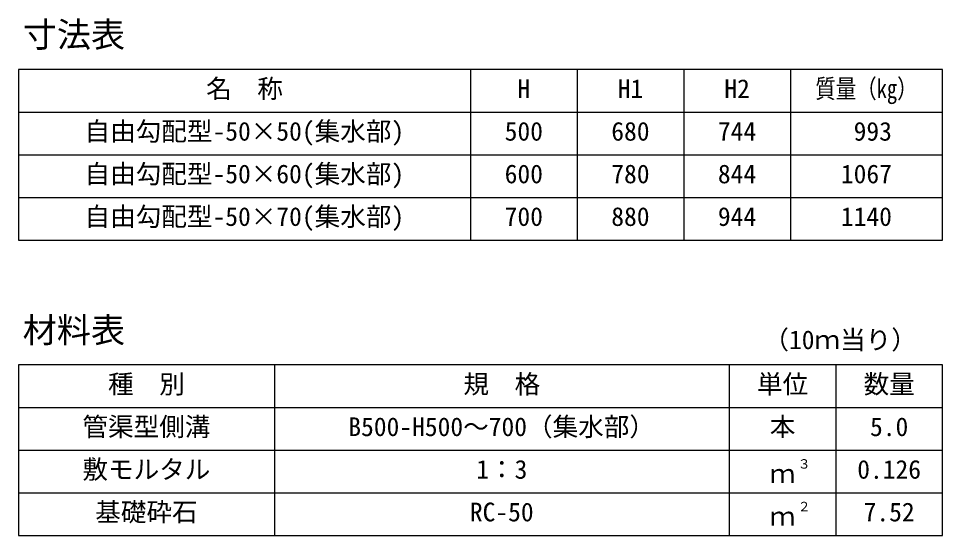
# Model space of a CAD drawing. Units: millimetres, scale not verified. Extents: x -12600 to 12600, y -5940 to 5940.
# Drawn here: x -10612 to -8988, y -4159 to -3249 of the extents above; entities that cross this region are included whole.
import ezdxf
from ezdxf.enums import TextEntityAlignment as Align

# ---------------------------------------------------------------- set-up
doc = ezdxf.new("R2010")
doc.units = ezdxf.units.MM
doc.header["$LTSCALE"] = 40
for name, color, linetype, lineweight in [('0-3_HYO', 3, 'Continuous', 25), ('0-4_HYO2', 4, 'Continuous', 25), ('0-7_TXT', 7, 'Continuous', 25)]:
    doc.layers.add(name, color=color, linetype=linetype, lineweight=lineweight)
doc.styles.add('ＭＳ ゴシック', font='')
doc.styles.get('ＭＳ ゴシック').set_extended_font_data('MS Gothic')

msp = doc.modelspace()

# ---------------------------------------------------------------- linework, layer by layer
at = {"layer": '0-3_HYO'}
for p, q in [((-9817.5, -3338.87), (-9817.5, -3638.87)), ((-9630, -3338.87), (-9630, -3638.87)), ((-9442.5, -3338.87), (-9442.5, -3638.87)), ((-9255, -3338.87), (-9255, -3638.87)), ((-10612.5, -3413.87), (-8987.5, -3413.87)), ((-10162.5, -3858.65), (-10162.5, -4158.65)), ((-9362.5, -3858.65), (-9362.5, -4158.65)), ((-9175, -3858.65), (-9175, -4158.65)), ((-10612.5, -3933.65), (-8987.5, -3933.65))]:
    msp.add_line(p, q, dxfattribs=at)
for points in [[(-10612.5, -3638.87), (-8987.5, -3638.87), (-8987.5, -3338.87), (-10612.5, -3338.87)], [(-10612.5, -4158.65), (-8987.5, -4158.65), (-8987.5, -3858.65), (-10612.5, -3858.65)]]:
    msp.add_lwpolyline(points, close=True, dxfattribs=at)
at = {"layer": '0-4_HYO2'}
for p, q in [((-10612.5, -3488.87), (-8987.5, -3488.87)), ((-10612.5, -3563.87), (-8987.5, -3563.87)), ((-10612.5, -4008.65), (-8987.5, -4008.65)), ((-10612.5, -4083.65), (-8987.5, -4083.65))]:
    msp.add_line(p, q, dxfattribs=at)

# ---------------------------------------------------------------- texts
at = {"layer": '0-7_TXT', "style": 'ＭＳ ゴシック'}
for s, height, p in [('寸法表', 43.99, (-10605, -3312.62)), ('名\u3000称', 32.99, (-10282.5, -3398.87)), ('H', 32.99, (-9735, -3398.87)), ('H1', 32.99, (-9558.75, -3398.87)), ('H2', 32.99, (-9371.25, -3398.87)), ('自由勾配型-50×50(集水部)', 32.99, (-10496.25, -3473.87)), ('500', 32.99, (-9757.5, -3473.87)), ('680', 32.99, (-9570, -3473.87)), ('744', 32.99, (-9382.5, -3473.87)), (' 993', 32.99, (-9166.25, -3473.87)), ('自由勾配型-50×60(集水部)', 32.99, (-10496.25, -3548.87)), ('600', 32.99, (-9757.5, -3548.87)), ('780', 32.99, (-9570, -3548.87)), ('844', 32.99, (-9382.5, -3548.87)), ('1067', 32.99, (-9166.25, -3548.87)), ('自由勾配型-50×70(集水部)', 32.99, (-10496.25, -3623.87)), ('700', 32.99, (-9757.5, -3623.87)), ('880', 32.99, (-9570, -3623.87)), ('944', 32.99, (-9382.5, -3623.87)), ('1140', 32.99, (-9166.25, -3623.87)), ('材料表', 43.99, (-10605, -3832.4)), ('（10ｍ当り）', 32.99, (-9302.5, -3840.65)), ('種\u3000別', 32.99, (-10455, -3918.65)), ('規\u3000格', 32.99, (-9830, -3918.65)), ('単位', 32.99, (-9313.75, -3918.65)), ('数量', 32.99, (-9126.25, -3918.65)), ('管渠型側溝', 32.99, (-10500, -3993.65)), ('B500-H500～700（集水部）', 32.99, (-10032.5, -3993.65)), ('本', 32.99, (-9291.25, -3993.65)), ('5.0', 32.99, (-9115, -3993.65)), ('敷モルタル', 32.99, (-10500, -4068.65)), ('1：3', 32.99, (-9807.5, -4068.65)), ('３', 16.5, (-9242.09, -4045.87)), ('0.126', 32.99, (-9137.5, -4068.65)), ('ｍ', 32.99, (-9291.25, -4076.15)), ('基礎砕石', 32.99, (-10477.5, -4143.65)), ('RC-50', 32.99, (-9818.75, -4143.65)), ('２', 16.5, (-9242.09, -4120.87)), ('7.52', 32.99, (-9126.25, -4143.65)), ('ｍ', 32.99, (-9291.25, -4151.15))]:
    msp.add_text(s, height=height, dxfattribs=at).set_placement(p, align=Align.BOTTOM_LEFT)
at = {"layer": '0-7_TXT', "style": 'ＭＳ ゴシック', "width": 0.8}
msp.add_text('質量（kg）', height=32.99, dxfattribs=at).set_placement((-9211.25, -3398.87), align=Align.BOTTOM_LEFT)

doc.saveas('drawing.dxf')
